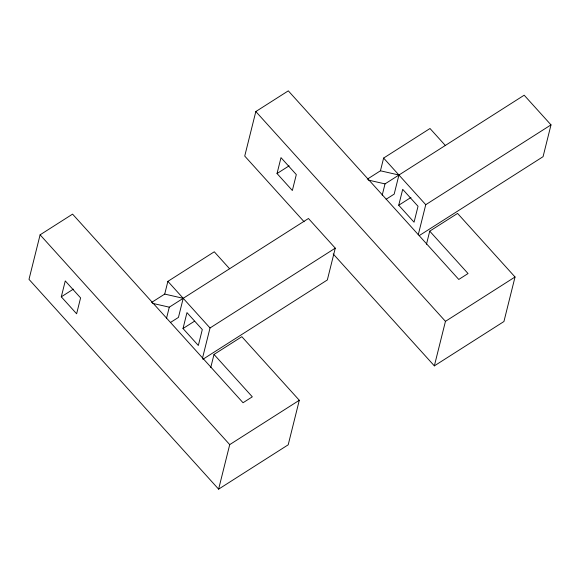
<?xml version="1.0" encoding="UTF-8"?>
<svg xmlns="http://www.w3.org/2000/svg" width="580" height="580" viewBox="0 0 580 580"><rect width="100%" height="100%" fill="white"/><g stroke="black" fill="none" stroke-linecap="round" stroke-linejoin="round"><path stroke-width="0.87" d="M214.013 354.438L252.314 396.822L243.042 402.738L72.572 214.129L40.1 234.827L29 279.357L218.617 489.15L288.202 444.809L299.302 400.28L241.845 336.704L214.013 354.438L210.743 367.539M61.299 296.829L65.264 280.923L80.584 297.881L76.625 313.78L61.299 296.829L73.385 289.13M151.532 302.485L164.713 294.082L167.888 281.358L214.274 251.792L229.6 268.75M166.482 318.456L169.295 307.175L308.458 218.493L335.269 248.16L327.337 279.966L202.862 359.303M183.012 328.526L186.977 312.62L202.297 329.57L198.331 345.477L183.012 328.526L194.467 321.226M333.181 253.931L434.348 365.871L503.933 321.523L515.033 276.993L457.569 213.418L429.736 231.159L468.046 273.543L458.773 279.451L288.303 90.85L255.831 111.541L244.731 156.071L304.101 221.756M202.521 358.07L210.025 327.976L335.269 248.16M277.03 173.543L280.995 157.644L296.315 174.594L292.349 190.501L277.03 173.543L289.108 165.844M218.617 489.15L229.724 444.621L299.302 400.28M367.263 179.198L380.444 170.796L383.619 158.072L430.005 128.506L445.324 145.464M382.213 195.17L385.026 183.896L524.182 95.207L551 124.874L543.068 156.68L419.354 235.531M398.736 205.24L402.701 189.334L418.028 206.292L414.062 222.191L398.736 205.24L410.959 197.454M418.252 234.784L425.756 204.696L551 124.874M426.474 244.252L429.736 231.159M434.348 365.871L445.454 321.342L515.033 276.993M170.397 322.531L178.451 317.398L183.207 298.308L164.713 294.082M386.128 199.244L394.183 194.112L398.938 175.022L380.444 170.796M368.293 180.068L385.026 183.896M152.562 303.355L169.295 307.175M383.619 158.072L425.756 204.696M255.831 111.541L445.454 321.342M167.888 281.358L210.025 327.976M40.1 234.827L229.724 444.621"/></g></svg>
